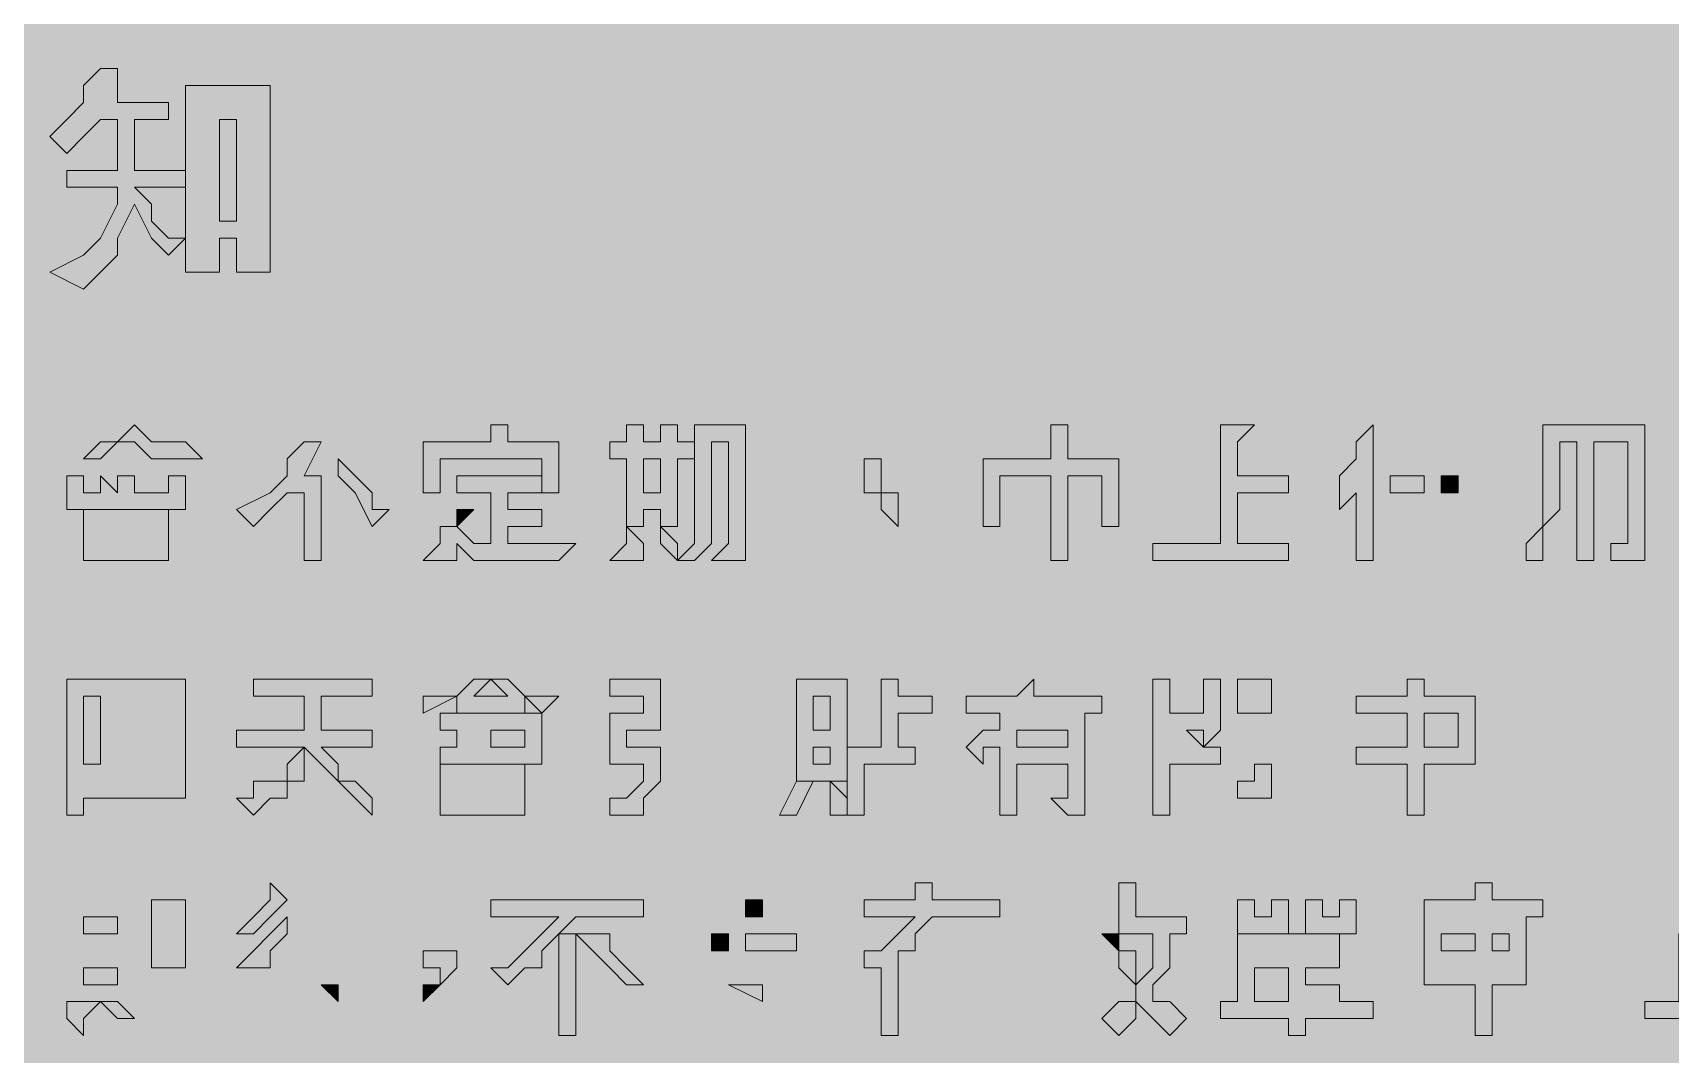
# Model space of a CAD drawing. Header units: metres. Extents: x 104 to 450, y 10 to 263.
# Drawn here: x 205.9 to 321.8, y 69.5 to 141.7 of the extents above; entities that cross this region are included whole.
import ezdxf

# ---------------------------------------------------------------- set-up
doc = ezdxf.new("R2010")
doc.units = ezdxf.units.M
doc.layers.add('FILL_BLACK_000000', color=7, linetype='Continuous', true_color=0x000000)
doc.layers.add('FILL_WHITE_FFFFFF', color=7, linetype='Continuous', true_color=0xffffff)

msp = doc.modelspace()

# ---------------------------------------------------------------- hatches: boundary and pattern name
at = {"layer": 'FILL_BLACK_000000', "true_color": 0x000000}
h = msp.add_hatch(color=7, dxfattribs=at)
h.dxf.hatch_style = 1
h.paths.add_polyline_path([(103.95, 259.2), (104, 259.6), (104.14, 259.91), (104.55, 260.4), (104.96, 260.89), (105.1, 261.2), (105.15, 261.6), (105.15, 262.8), (106.35, 262.8), (108.75, 262.8), (445.95, 262.8), (448.35, 262.8), (449.55, 261.6), (449.55, 259.2), (449.55, 14.4), (449.53, 13.5), (449.4, 12.6), (449.04, 11.7), (448.35, 10.8), (447.15, 10.8), (447.13, 10.11), (447, 9.75), (446.64, 9.62), (445.95, 9.6), (108.75, 9.6), (107.85, 9.79), (106.95, 10.2), (106.05, 10.61), (105.15, 10.8), (104.96, 11.7), (104.55, 12.6), (104.14, 13.5), (103.95, 14.4), (103.95, 259.2)])
h = msp.add_hatch(color=7, dxfattribs=at)
h.dxf.hatch_style = 1
h.paths.add_polyline_path([(215.55, 135.6), (213.15, 135.6), (213.15, 132), (216.75, 132), (216.75, 130.8), (213.15, 130.8), (214.35, 129.6), (214.35, 128.4), (215.55, 127.2), (216.75, 127.2), (215.55, 126), (214.35, 127.2), (213.15, 129.6), (211.95, 127.2), (211.95, 126), (210.75, 124.8), (209.55, 123.6), (207.15, 124.8), (209.55, 126), (210.75, 127.2), (211.95, 129.6), (211.95, 130.8), (208.35, 130.8), (208.35, 132), (211.95, 132), (211.95, 135.6), (210.75, 135.6), (209.55, 134.4), (208.35, 133.2), (207.15, 134.4), (208.35, 135.6), (209.55, 136.8), (209.55, 138), (210.75, 139.2), (211.95, 139.2), (211.95, 138), (211.95, 136.8), (215.55, 136.8), (215.55, 135.6)])
h = msp.add_hatch(color=7, dxfattribs=at)
h.dxf.hatch_style = 1
h.paths.add_polyline_path([(222.75, 124.8), (220.35, 124.8), (220.35, 127.2), (219.15, 127.2), (219.15, 124.8), (216.75, 124.8), (216.75, 138), (222.75, 138), (222.75, 124.8)])
h.paths.add_polyline_path([(220.35, 135.6), (219.15, 135.6), (219.15, 128.4), (220.35, 128.4), (220.35, 135.6)], flags=16)
h = msp.add_hatch(color=7, dxfattribs=at)
h.dxf.hatch_style = 1
h.paths.add_polyline_path([(216.75, 112.8), (217.95, 111.6), (216.75, 111.6), (215.55, 111.6), (214.35, 111.6), (213.15, 112.8), (211.95, 112.8), (213.15, 114), (214.35, 112.8), (215.55, 112.8), (216.75, 112.8)])
h = msp.add_hatch(color=7, dxfattribs=at)
h.dxf.hatch_style = 1
h.paths.add_polyline_path([(238.35, 112.8), (238.35, 114), (239.55, 114), (239.55, 112.8), (243.15, 112.8), (243.15, 109.2), (241.95, 109.2), (241.95, 111.6), (234.75, 111.6), (234.75, 109.2), (233.55, 109.2), (233.55, 112.8), (238.35, 112.8)])
h = msp.add_hatch(color=7, dxfattribs=at)
h.dxf.hatch_style = 1
h.paths.add_polyline_path([(247.95, 114), (249.15, 114), (249.15, 112.8), (250.35, 112.8), (250.35, 114), (251.55, 114), (251.55, 112.8), (252.75, 112.8), (252.75, 111.6), (251.55, 111.6), (251.55, 106.8), (250.35, 106.8), (250.35, 108), (249.15, 108), (249.15, 106.8), (247.95, 106.8), (247.95, 111.6), (246.75, 111.6), (246.75, 112.8), (247.95, 112.8), (247.95, 114)])
h.paths.add_polyline_path([(250.35, 109.2), (250.35, 110.4), (250.35, 111.6), (249.15, 111.6), (249.15, 110.4), (249.15, 109.2), (250.35, 109.2)], flags=16)
h = msp.add_hatch(color=7, dxfattribs=at)
h.dxf.hatch_style = 1
h.paths.add_polyline_path([(252.75, 104.4), (251.55, 104.4), (252.75, 105.6), (252.75, 106.8), (252.75, 108), (252.75, 109.2), (252.75, 114), (256.35, 114), (256.35, 105.6), (256.35, 104.4), (255.15, 104.4), (253.95, 104.4), (255.15, 105.6), (255.15, 108), (255.15, 110.4), (255.15, 112.8), (253.95, 112.8), (253.95, 110.4), (253.95, 108), (253.95, 106.8), (253.95, 105.6), (252.75, 104.4)])
h = msp.add_hatch(color=7, dxfattribs=at)
h.dxf.hatch_style = 1
h.paths.add_polyline_path([(277.95, 108), (277.95, 110.4), (274.35, 110.4), (274.35, 108), (274.35, 106.8), (273.15, 106.8), (273.15, 111.6), (277.95, 111.6), (277.95, 114), (279.15, 114), (279.15, 111.6), (282.75, 111.6), (282.75, 106.8), (281.55, 106.8), (281.55, 108), (281.55, 110.4), (279.15, 110.4), (279.15, 108), (279.15, 104.4), (277.95, 104.4), (277.95, 108)])
h = msp.add_hatch(color=7, dxfattribs=at)
h.dxf.hatch_style = 1
h.paths.add_polyline_path([(289.95, 114), (291.15, 114), (292.35, 114), (291.15, 112.8), (291.15, 110.4), (294.75, 110.4), (294.75, 109.2), (291.15, 109.2), (291.15, 105.6), (294.75, 105.6), (294.75, 104.4), (285.15, 104.4), (285.15, 105.6), (287.55, 105.6), (289.95, 105.6), (289.95, 114)])
h = msp.add_hatch(color=7, dxfattribs=at)
h.dxf.hatch_style = 1
h.paths.add_polyline_path([(298.35, 110.4), (299.55, 111.6), (299.55, 112.8), (300.75, 114), (300.75, 112.8), (300.75, 111.6), (300.75, 104.4), (299.55, 104.4), (299.55, 109.2), (298.35, 108), (298.35, 109.2), (298.35, 110.4)])
h = msp.add_hatch(color=7, dxfattribs=at)
h.dxf.hatch_style = 1
h.paths.add_polyline_path([(318.75, 104.4), (317.55, 104.4), (317.55, 105.6), (318.75, 105.6), (318.75, 108), (318.75, 110.4), (318.75, 112.8), (316.35, 112.8), (316.35, 110.4), (316.35, 108), (316.35, 104.4), (315.15, 104.4), (315.15, 108), (315.15, 110.4), (315.15, 112.8), (313.95, 112.8), (313.95, 110.4), (313.95, 108), (312.75, 106.8), (312.75, 108), (312.75, 110.4), (312.75, 114), (319.95, 114), (319.95, 105.6), (319.95, 104.4), (318.75, 104.4)])
h = msp.add_hatch(color=7, dxfattribs=at)
h.dxf.hatch_style = 1
h.paths.add_polyline_path([(210.75, 112.8), (211.95, 112.8), (210.75, 111.6), (209.55, 111.6), (210.75, 112.8)])
h = msp.add_hatch(color=7, dxfattribs=at)
h.dxf.hatch_style = 1
h.paths.add_polyline_path([(225.15, 104.4), (225.15, 109.2), (223.95, 109.2), (222.75, 108), (221.55, 106.8), (220.35, 108), (222.75, 109.2), (223.95, 110.4), (223.95, 111.6), (225.15, 112.8), (226.35, 112.8), (225.15, 110.4), (226.35, 110.4), (226.35, 104.4), (225.15, 104.4)])
h = msp.add_hatch(color=7, dxfattribs=at)
h.dxf.hatch_style = 1
h.paths.add_polyline_path([(228.75, 109.2), (227.55, 110.4), (227.55, 111.6), (228.75, 110.4), (229.95, 109.2), (229.95, 108), (231.15, 108), (229.95, 106.8), (228.75, 109.2)])
h = msp.add_hatch(color=7, dxfattribs=at)
h.dxf.hatch_style = 1
h.paths.add_polyline_path([(265.95, 111.6), (265.95, 109.2), (264.75, 109.2), (264.75, 111.6), (265.95, 111.6)])
h = msp.add_hatch(color=7, dxfattribs=at)
h.dxf.hatch_style = 1
h.paths.add_polyline_path([(215.55, 108), (209.55, 108), (208.35, 108), (208.35, 110.4), (209.55, 110.4), (209.55, 109.2), (210.75, 109.2), (210.75, 110.4), (211.95, 109.2), (211.95, 110.4), (213.15, 110.4), (213.15, 109.2), (214.35, 109.2), (215.55, 109.2), (215.55, 110.4), (216.75, 110.4), (216.75, 108), (215.55, 108)])
h = msp.add_hatch(color=7, dxfattribs=at)
h.dxf.hatch_style = 1
h.paths.add_polyline_path([(238.35, 109.2), (235.95, 109.2), (235.95, 110.4), (241.95, 110.4), (241.95, 109.2), (239.55, 109.2), (239.55, 108), (241.95, 108), (241.95, 106.8), (239.55, 106.8), (239.55, 105.6), (241.95, 105.6), (244.35, 105.6), (243.15, 104.4), (240.75, 104.4), (239.55, 104.4), (238.35, 104.4), (237.15, 104.4), (235.95, 105.6), (235.95, 104.4), (234.75, 104.4), (233.55, 104.4), (234.75, 105.6), (234.75, 106.8), (235.95, 106.8), (237.15, 105.6), (238.35, 105.6), (238.35, 109.2)])
h = msp.add_hatch(color=7, dxfattribs=at)
h.dxf.hatch_style = 1
h.paths.add_polyline_path([(301.95, 110.4), (304.35, 110.4), (304.35, 109.2), (301.95, 109.2), (301.95, 110.4)])
h = msp.add_hatch(color=7, dxfattribs=at)
h.dxf.hatch_style = 1
h.paths.add_polyline_path([(306.75, 110.4), (306.75, 109.2), (305.55, 109.2), (305.55, 110.4), (306.75, 110.4)])
h = msp.add_hatch(color=7, dxfattribs=at)
h.dxf.hatch_style = 1
h.paths.add_polyline_path([(267.15, 108), (267.15, 106.8), (265.95, 108), (265.95, 109.2), (267.15, 109.2), (267.15, 108)])
h = msp.add_hatch(color=7, dxfattribs=at)
h.dxf.hatch_style = 1
h.paths.add_polyline_path([(215.55, 108), (215.55, 104.4), (214.35, 104.4), (210.75, 104.4), (209.55, 104.4), (209.55, 108), (215.55, 108)])
h = msp.add_hatch(color=7, dxfattribs=at)
h.dxf.hatch_style = 1
h.paths.add_polyline_path([(235.95, 106.8), (235.95, 108), (237.15, 108), (235.95, 106.8)])
h = msp.add_hatch(color=7, dxfattribs=at)
h.dxf.hatch_style = 1
h.paths.add_polyline_path([(247.95, 105.6), (247.95, 106.8), (249.15, 105.6), (249.15, 104.4), (247.95, 104.4), (246.75, 104.4), (247.95, 105.6)])
h = msp.add_hatch(color=7, dxfattribs=at)
h.dxf.hatch_style = 1
h.paths.add_polyline_path([(251.55, 105.6), (251.55, 104.4), (250.35, 105.6), (250.35, 106.8), (251.55, 105.6)])
h = msp.add_hatch(color=7, dxfattribs=at)
h.dxf.hatch_style = 1
h.paths.add_polyline_path([(312.75, 104.4), (311.55, 104.4), (311.55, 105.6), (312.75, 106.8), (312.75, 105.6), (312.75, 104.4)])
h = msp.add_hatch(color=7, dxfattribs=at)
h.dxf.hatch_style = 1
h.paths.add_polyline_path([(208.35, 86.4), (208.35, 96), (216.75, 96), (216.75, 87.6), (209.55, 87.6), (209.55, 86.4), (208.35, 86.4)])
h.paths.add_polyline_path([(210.75, 91.2), (210.75, 92.4), (210.75, 93.6), (210.75, 94.8), (209.55, 94.8), (209.55, 90), (210.75, 90), (210.75, 91.2)], flags=16)
h = msp.add_hatch(color=7, dxfattribs=at)
h.dxf.hatch_style = 1
h.paths.add_polyline_path([(225.15, 94.8), (221.55, 94.8), (221.55, 96), (229.95, 96), (229.95, 94.8), (226.35, 94.8), (226.35, 92.4), (229.95, 92.4), (229.95, 91.2), (226.35, 91.2), (227.55, 90), (227.55, 88.8), (226.35, 90), (225.15, 91.2), (220.35, 91.2), (220.35, 92.4), (225.15, 92.4), (225.15, 94.8)])
h = msp.add_hatch(color=7, dxfattribs=at)
h.dxf.hatch_style = 1
h.paths.add_polyline_path([(238.35, 96), (239.55, 96), (240.75, 94.8), (240.75, 93.6), (235.95, 93.6), (235.95, 94.8), (237.15, 96), (238.35, 96)])
h.paths.add_polyline_path([(237.15, 94.8), (239.55, 94.8), (238.35, 96), (237.15, 94.8)], flags=16)
h = msp.add_hatch(color=7, dxfattribs=at)
h.dxf.hatch_style = 1
h.paths.add_polyline_path([(246.75, 96), (250.35, 96), (250.35, 92.4), (247.95, 92.4), (247.95, 91.2), (250.35, 91.2), (250.35, 90), (250.35, 88.8), (249.15, 87.6), (249.15, 86.4), (247.95, 86.4), (246.75, 86.4), (246.75, 87.6), (247.95, 87.6), (249.15, 88.8), (249.15, 90), (247.95, 90), (246.75, 90), (246.75, 91.2), (246.75, 93.6), (249.15, 93.6), (249.15, 94.8), (246.75, 94.8), (246.75, 96)])
h = msp.add_hatch(color=7, dxfattribs=at)
h.dxf.hatch_style = 1
h.paths.add_polyline_path([(259.95, 96), (263.55, 96), (263.55, 88.8), (259.95, 88.8), (259.95, 96)])
h.paths.add_polyline_path([(261.15, 93.6), (261.15, 92.4), (262.35, 92.4), (262.35, 93.6), (262.35, 94.8), (261.15, 94.8), (261.15, 93.6)], flags=16)
h.paths.add_polyline_path([(261.15, 91.2), (261.15, 90), (262.35, 90), (262.35, 91.2), (261.15, 91.2)], flags=16)
h = msp.add_hatch(color=7, dxfattribs=at)
h.dxf.hatch_style = 1
h.paths.add_polyline_path([(263.55, 86.4), (263.55, 91.2), (265.95, 91.2), (265.95, 96), (267.15, 96), (267.15, 94.8), (269.55, 94.8), (269.55, 93.6), (267.15, 93.6), (267.15, 91.2), (268.35, 91.2), (268.35, 90), (264.75, 90), (264.75, 87.6), (264.75, 86.4), (263.55, 86.4)])
h = msp.add_hatch(color=7, dxfattribs=at)
h.dxf.hatch_style = 1
h.paths.add_polyline_path([(279.15, 87.6), (279.15, 88.8), (279.15, 90), (275.55, 90), (275.55, 88.8), (275.55, 86.4), (274.35, 86.4), (274.35, 91.2), (273.15, 91.2), (273.15, 90), (271.95, 91.2), (273.15, 92.4), (274.35, 92.4), (274.35, 93.6), (271.95, 93.6), (271.95, 94.8), (275.55, 94.8), (276.75, 96), (276.75, 94.8), (281.55, 94.8), (281.55, 93.6), (280.35, 93.6), (280.35, 87.6), (280.35, 86.4), (279.15, 86.4), (277.95, 87.6), (279.15, 87.6)])
h.paths.add_polyline_path([(279.15, 92.4), (275.55, 92.4), (275.55, 91.2), (279.15, 91.2), (279.15, 92.4)], flags=16)
h = msp.add_hatch(color=7, dxfattribs=at)
h.dxf.hatch_style = 1
h.paths.add_polyline_path([(289.95, 91.2), (289.95, 90), (287.55, 90), (286.35, 90), (286.35, 86.4), (285.15, 86.4), (285.15, 96), (286.35, 96), (286.35, 94.8), (286.35, 93.6), (288.75, 93.6), (288.75, 94.8), (288.75, 96), (289.95, 96), (289.95, 92.4), (288.75, 91.2), (289.95, 91.2)])
h.paths.add_polyline_path([(288.75, 92.4), (287.55, 92.4), (288.75, 91.2), (288.75, 92.4)], flags=16)
h = msp.add_hatch(color=7, dxfattribs=at)
h.dxf.hatch_style = 1
h.paths.add_polyline_path([(293.55, 96), (293.55, 94.8), (293.55, 93.6), (291.15, 93.6), (291.15, 94.8), (291.15, 96), (293.55, 96)])
h = msp.add_hatch(color=7, dxfattribs=at)
h.dxf.hatch_style = 1
h.paths.add_polyline_path([(307.95, 90), (306.75, 90), (304.35, 90), (304.35, 86.4), (303.15, 86.4), (303.15, 90), (299.55, 90), (299.55, 91.2), (303.15, 91.2), (303.15, 93.6), (299.55, 93.6), (299.55, 94.8), (303.15, 94.8), (303.15, 96), (304.35, 96), (304.35, 94.8), (307.95, 94.8), (307.95, 90)])
h.paths.add_polyline_path([(304.35, 93.6), (304.35, 91.2), (306.75, 91.2), (306.75, 93.6), (304.35, 93.6)], flags=16)
h = msp.add_hatch(color=7, dxfattribs=at)
h.dxf.hatch_style = 1
h.paths.add_polyline_path([(235.95, 94.8), (233.55, 93.6), (233.55, 94.8), (234.75, 94.8), (235.95, 94.8)])
h = msp.add_hatch(color=7, dxfattribs=at)
h.dxf.hatch_style = 1
h.paths.add_polyline_path([(241.95, 94.8), (243.15, 94.8), (241.95, 93.6), (240.75, 94.8), (241.95, 94.8)])
h = msp.add_hatch(color=7, dxfattribs=at)
h.dxf.hatch_style = 1
h.paths.add_polyline_path([(241.95, 90), (240.75, 90), (234.75, 90), (234.75, 91.2), (235.95, 91.2), (235.95, 92.4), (234.75, 92.4), (234.75, 93.6), (241.95, 93.6), (241.95, 90)])
h.paths.add_polyline_path([(238.35, 91.2), (239.55, 91.2), (240.75, 91.2), (240.75, 92.4), (239.55, 92.4), (238.35, 92.4), (238.35, 91.2)], flags=16)
h = msp.add_hatch(color=7, dxfattribs=at)
h.dxf.hatch_style = 1
h.paths.add_polyline_path([(225.15, 88.8), (223.95, 88.8), (223.95, 90), (225.15, 91.2), (225.15, 90), (225.15, 88.8)])
h = msp.add_hatch(color=7, dxfattribs=at)
h.dxf.hatch_style = 1
h.paths.add_polyline_path([(240.75, 90), (240.75, 86.4), (235.95, 86.4), (234.75, 86.4), (234.75, 90), (240.75, 90)])
h = msp.add_hatch(color=7, dxfattribs=at)
h.dxf.hatch_style = 1
h.paths.add_polyline_path([(292.35, 88.8), (292.35, 90), (293.55, 90), (293.55, 88.8), (293.55, 87.6), (292.35, 87.6), (291.15, 87.6), (291.15, 88.8), (292.35, 88.8)])
h = msp.add_hatch(color=7, dxfattribs=at)
h.dxf.hatch_style = 1
h.paths.add_polyline_path([(220.35, 87.6), (221.55, 87.6), (221.55, 88.8), (222.75, 88.8), (223.95, 88.8), (223.95, 87.6), (222.75, 87.6), (221.55, 86.4), (220.35, 87.6)])
h = msp.add_hatch(color=7, dxfattribs=at)
h.dxf.hatch_style = 1
h.paths.add_polyline_path([(228.75, 87.6), (227.55, 88.8), (228.75, 88.8), (229.95, 87.6), (229.95, 86.4), (228.75, 87.6)])
h = msp.add_hatch(color=7, dxfattribs=at)
h.dxf.hatch_style = 1
h.paths.add_polyline_path([(259.95, 88.8), (261.15, 88.8), (259.95, 86.4), (258.75, 86.4), (259.95, 88.8)])
h = msp.add_hatch(color=7, dxfattribs=at)
h.dxf.hatch_style = 1
h.paths.add_polyline_path([(263.55, 87.6), (263.55, 86.4), (262.35, 86.4), (262.35, 87.6), (262.35, 88.8), (263.55, 87.6)])
h = msp.add_hatch(color=7, dxfattribs=at)
h.dxf.hatch_style = 1
h.paths.add_polyline_path([(221.55, 79.2), (222.75, 80.4), (222.75, 81.6), (223.95, 80.4), (222.75, 79.2), (221.55, 78), (220.35, 78), (221.55, 79.2)])
h = msp.add_hatch(color=7, dxfattribs=at)
h.dxf.hatch_style = 1
h.paths.add_polyline_path([(264.75, 80.4), (268.35, 80.4), (268.35, 81.6), (269.55, 81.6), (269.55, 80.4), (274.35, 80.4), (274.35, 79.2), (269.55, 79.2), (268.35, 78), (268.35, 76.8), (267.15, 76.8), (267.15, 70.8), (265.95, 70.8), (265.95, 75.6), (264.75, 75.6), (264.75, 76.8), (265.95, 76.8), (267.15, 78), (268.35, 79.2), (264.75, 79.2), (264.75, 80.4)])
h = msp.add_hatch(color=7, dxfattribs=at)
h.dxf.hatch_style = 1
h.paths.add_polyline_path([(282.75, 80.4), (282.75, 81.6), (283.95, 81.6), (283.95, 80.4), (283.95, 79.2), (287.55, 79.2), (287.55, 78), (286.35, 78), (286.35, 76.8), (286.35, 75.6), (285.15, 74.4), (285.15, 73.2), (286.35, 73.2), (287.55, 72), (286.35, 70.8), (285.15, 72), (283.95, 73.2), (283.95, 74.4), (285.15, 75.6), (285.15, 76.8), (285.15, 78), (282.75, 78), (282.75, 79.2), (282.75, 80.4)])
h = msp.add_hatch(color=7, dxfattribs=at)
h.dxf.hatch_style = 1
h.paths.add_polyline_path([(309.15, 81.6), (309.15, 80.4), (312.75, 80.4), (312.75, 79.2), (311.55, 79.2), (311.55, 74.4), (309.15, 74.4), (309.15, 73.2), (309.15, 70.8), (307.95, 70.8), (307.95, 73.2), (307.95, 74.4), (304.35, 74.4), (304.35, 79.2), (304.35, 80.4), (307.95, 80.4), (307.95, 81.6), (309.15, 81.6)])
h.paths.add_polyline_path([(305.55, 78), (305.55, 76.8), (307.95, 76.8), (307.95, 78), (305.55, 78)], flags=16)
h.paths.add_polyline_path([(310.35, 78), (309.15, 78), (309.15, 76.8), (310.35, 76.8), (310.35, 78)], flags=16)
h = msp.add_hatch(color=7, dxfattribs=at)
h.dxf.hatch_style = 1
h.paths.add_polyline_path([(214.35, 80.4), (216.75, 80.4), (216.75, 78), (216.75, 75.6), (214.35, 75.6), (214.35, 78), (214.35, 80.4)])
h = msp.add_hatch(color=7, dxfattribs=at)
h.dxf.hatch_style = 1
h.paths.add_polyline_path([(240.75, 75.6), (239.55, 74.4), (238.35, 75.6), (239.55, 75.6), (240.75, 76.8), (241.95, 78), (243.15, 79.2), (238.35, 79.2), (238.35, 80.4), (249.15, 80.4), (249.15, 79.2), (244.35, 79.2), (243.15, 78), (241.95, 76.8), (241.95, 75.6), (240.75, 75.6)])
h = msp.add_hatch(color=7, dxfattribs=at)
h.dxf.hatch_style = 1
h.paths.add_polyline_path([(257.55, 80.4), (257.55, 79.2), (256.35, 79.2), (256.35, 80.4), (257.55, 80.4)])
h = msp.add_hatch(color=7, dxfattribs=at)
h.dxf.hatch_style = 1
h.paths.add_polyline_path([(294.75, 78), (291.15, 78), (291.15, 80.4), (292.35, 80.4), (292.35, 79.2), (293.55, 79.2), (293.55, 80.4), (294.75, 80.4), (294.75, 78)])
h = msp.add_hatch(color=7, dxfattribs=at)
h.dxf.hatch_style = 1
h.paths.add_polyline_path([(299.55, 78), (295.95, 78), (295.95, 80.4), (297.15, 80.4), (297.15, 79.2), (298.35, 79.2), (298.35, 80.4), (299.55, 80.4), (299.55, 78)])
h = msp.add_hatch(color=7, dxfattribs=at)
h.dxf.hatch_style = 1
h.paths.add_polyline_path([(209.55, 79.2), (211.95, 79.2), (211.95, 78), (209.55, 78), (209.55, 79.2)])
h = msp.add_hatch(color=7, dxfattribs=at)
h.dxf.hatch_style = 1
h.paths.add_polyline_path([(220.35, 75.6), (221.55, 76.8), (222.75, 78), (223.95, 79.2), (223.95, 78), (222.75, 76.8), (222.75, 75.6), (221.55, 75.6), (220.35, 75.6)])
h = msp.add_hatch(color=7, dxfattribs=at)
h.dxf.hatch_style = 1
h.paths.add_polyline_path([(243.15, 70.8), (243.15, 78), (244.35, 78), (244.35, 70.8), (243.15, 70.8)])
h = msp.add_hatch(color=7, dxfattribs=at)
h.dxf.hatch_style = 1
h.paths.add_polyline_path([(246.75, 75.6), (244.35, 78), (245.55, 78), (246.75, 78), (246.75, 76.8), (247.95, 75.6), (249.15, 74.4), (247.95, 74.4), (246.75, 75.6)])
h = msp.add_hatch(color=7, dxfattribs=at)
h.dxf.hatch_style = 1
h.paths.add_polyline_path([(255.15, 78), (255.15, 76.8), (253.95, 76.8), (253.95, 78), (255.15, 78)])
h = msp.add_hatch(color=7, dxfattribs=at)
h.dxf.hatch_style = 1
h.paths.add_polyline_path([(259.95, 76.8), (257.55, 76.8), (256.35, 76.8), (256.35, 78), (257.55, 78), (259.95, 78), (259.95, 76.8)])
h = msp.add_hatch(color=7, dxfattribs=at)
h.dxf.hatch_style = 1
h.paths.add_polyline_path([(282.75, 78), (282.75, 76.8), (281.55, 78), (282.75, 78)])
h = msp.add_hatch(color=7, dxfattribs=at)
h.dxf.hatch_style = 1
h.paths.add_polyline_path([(295.95, 70.8), (294.75, 70.8), (294.75, 72), (289.95, 72), (289.95, 73.2), (291.15, 73.2), (291.15, 78), (298.35, 78), (298.35, 75.6), (295.95, 75.6), (295.95, 74.4), (298.35, 74.4), (298.35, 73.2), (300.75, 73.2), (300.75, 72), (295.95, 72), (295.95, 70.8)])
h.paths.add_polyline_path([(294.75, 73.2), (294.75, 74.4), (294.75, 75.6), (292.35, 75.6), (292.35, 74.4), (292.35, 73.2), (294.75, 73.2)], flags=16)
h = msp.add_hatch(color=7, dxfattribs=at)
h.dxf.hatch_style = 1
h.paths.add_polyline_path([(325.95, 73.2), (325.95, 72), (319.95, 72), (319.95, 73.2), (322.35, 73.2), (322.35, 75.6), (322.35, 78), (323.55, 78), (323.55, 75.6), (323.55, 73.2), (325.95, 73.2)])
h = msp.add_hatch(color=7, dxfattribs=at)
h.dxf.hatch_style = 1
h.paths.add_polyline_path([(233.55, 76.8), (234.75, 76.8), (235.95, 76.8), (235.95, 75.6), (234.75, 74.4), (234.75, 75.6), (233.55, 75.6), (233.55, 76.8)])
h = msp.add_hatch(color=7, dxfattribs=at)
h.dxf.hatch_style = 1
h.paths.add_polyline_path([(282.75, 76.8), (283.95, 76.8), (283.95, 75.6), (283.95, 74.4), (282.75, 75.6), (282.75, 76.8)])
h = msp.add_hatch(color=7, dxfattribs=at)
h.dxf.hatch_style = 1
h.paths.add_polyline_path([(209.55, 75.6), (211.95, 75.6), (211.95, 74.4), (209.55, 74.4), (209.55, 75.6)])
h = msp.add_hatch(color=7, dxfattribs=at)
h.dxf.hatch_style = 1
h.paths.add_polyline_path([(227.55, 73.2), (226.35, 74.4), (227.55, 74.4), (227.55, 73.2)])
h = msp.add_hatch(color=7, dxfattribs=at)
h.dxf.hatch_style = 1
h.paths.add_polyline_path([(234.75, 74.4), (233.55, 73.2), (233.55, 74.4), (234.75, 74.4)])
h = msp.add_hatch(color=7, dxfattribs=at)
h.dxf.hatch_style = 1
h.paths.add_polyline_path([(257.55, 74.4), (257.55, 73.2), (255.15, 74.4), (257.55, 74.4)])
h = msp.add_hatch(color=7, dxfattribs=at)
h.dxf.hatch_style = 1
h.paths.add_polyline_path([(208.35, 73.2), (209.55, 73.2), (210.75, 73.2), (209.55, 72), (209.55, 70.8), (208.35, 72), (208.35, 73.2)])
h = msp.add_hatch(color=7, dxfattribs=at)
h.dxf.hatch_style = 1
h.paths.add_polyline_path([(213.15, 72), (211.95, 72), (210.75, 73.2), (211.95, 73.2), (213.15, 72)])
h = msp.add_hatch(color=7, dxfattribs=at)
h.dxf.hatch_style = 1
h.paths.add_polyline_path([(283.95, 73.2), (283.95, 72), (282.75, 70.8), (281.55, 72), (282.75, 73.2), (283.95, 73.2)])
at = {"layer": 'FILL_WHITE_FFFFFF', "true_color": 0xffffff}
h = msp.add_hatch(color=7, dxfattribs=at)
h.dxf.hatch_style = 1
h.paths.add_polyline_path([(106.35, 259.2), (106.35, 260.4), (107.06, 261.09), (107.55, 261.45), (108.04, 261.58), (108.75, 261.6), (445.95, 261.6), (447.15, 261.6), (447.15, 260.4), (448.35, 260.4), (448.35, 259.2), (448.35, 14.4), (448.33, 13.69), (448.2, 13.2), (447.84, 12.71), (447.15, 12), (445.95, 12), (108.75, 12), (106.35, 12), (106.35, 14.4), (106.35, 259.2)])

# ---------------------------------------------------------------- linework, layer by layer
at = {"layer": 'FILL_BLACK_000000', "lineweight": 0, "true_color": 0x000000}
for points in [[(215.55, 135.6), (213.15, 135.6), (213.15, 132), (216.75, 132), (216.75, 130.8), (213.15, 130.8), (214.35, 129.6), (214.35, 128.4), (215.55, 127.2), (216.75, 127.2), (215.55, 126), (214.35, 127.2), (213.15, 129.6), (211.95, 127.2), (211.95, 126), (210.75, 124.8), (209.55, 123.6), (207.15, 124.8), (209.55, 126), (210.75, 127.2), (211.95, 129.6), (211.95, 130.8), (208.35, 130.8), (208.35, 132), (211.95, 132), (211.95, 135.6), (210.75, 135.6), (209.55, 134.4), (208.35, 133.2), (207.15, 134.4), (208.35, 135.6), (209.55, 136.8), (209.55, 138), (210.75, 139.2), (211.95, 139.2), (211.95, 138), (211.95, 136.8), (215.55, 136.8)], [(222.75, 124.8), (220.35, 124.8), (220.35, 127.2), (219.15, 127.2), (219.15, 124.8), (216.75, 124.8), (216.75, 138), (222.75, 138)], [(220.35, 135.6), (219.15, 135.6), (219.15, 128.4), (220.35, 128.4)], [(216.75, 112.8), (217.95, 111.6), (216.75, 111.6), (215.55, 111.6), (214.35, 111.6), (213.15, 112.8), (211.95, 112.8), (213.15, 114), (214.35, 112.8), (215.55, 112.8)], [(238.35, 112.8), (238.35, 114), (239.55, 114), (239.55, 112.8), (243.15, 112.8), (243.15, 109.2), (241.95, 109.2), (241.95, 111.6), (234.75, 111.6), (234.75, 109.2), (233.55, 109.2), (233.55, 112.8)], [(247.95, 114), (249.15, 114), (249.15, 112.8), (250.35, 112.8), (250.35, 114), (251.55, 114), (251.55, 112.8), (252.75, 112.8), (252.75, 111.6), (251.55, 111.6), (251.55, 106.8), (250.35, 106.8), (250.35, 108), (249.15, 108), (249.15, 106.8), (247.95, 106.8), (247.95, 111.6), (246.75, 111.6), (246.75, 112.8), (247.95, 112.8)], [(252.75, 104.4), (251.55, 104.4), (252.75, 105.6), (252.75, 106.8), (252.75, 108), (252.75, 109.2), (252.75, 114), (256.35, 114), (256.35, 105.6), (256.35, 104.4), (255.15, 104.4), (253.95, 104.4), (255.15, 105.6), (255.15, 108), (255.15, 110.4), (255.15, 112.8), (253.95, 112.8), (253.95, 110.4), (253.95, 108), (253.95, 106.8), (253.95, 105.6)], [(277.95, 108), (277.95, 110.4), (274.35, 110.4), (274.35, 108), (274.35, 106.8), (273.15, 106.8), (273.15, 111.6), (277.95, 111.6), (277.95, 114), (279.15, 114), (279.15, 111.6), (282.75, 111.6), (282.75, 106.8), (281.55, 106.8), (281.55, 108), (281.55, 110.4), (279.15, 110.4), (279.15, 108), (279.15, 104.4), (277.95, 104.4)], [(289.95, 114), (291.15, 114), (292.35, 114), (291.15, 112.8), (291.15, 110.4), (294.75, 110.4), (294.75, 109.2), (291.15, 109.2), (291.15, 105.6), (294.75, 105.6), (294.75, 104.4), (285.15, 104.4), (285.15, 105.6), (287.55, 105.6), (289.95, 105.6)], [(298.35, 110.4), (299.55, 111.6), (299.55, 112.8), (300.75, 114), (300.75, 112.8), (300.75, 111.6), (300.75, 104.4), (299.55, 104.4), (299.55, 109.2), (298.35, 108), (298.35, 109.2)], [(318.75, 104.4), (317.55, 104.4), (317.55, 105.6), (318.75, 105.6), (318.75, 108), (318.75, 110.4), (318.75, 112.8), (316.35, 112.8), (316.35, 110.4), (316.35, 108), (316.35, 104.4), (315.15, 104.4), (315.15, 108), (315.15, 110.4), (315.15, 112.8), (313.95, 112.8), (313.95, 110.4), (313.95, 108), (312.75, 106.8), (312.75, 108), (312.75, 110.4), (312.75, 114), (319.95, 114), (319.95, 105.6), (319.95, 104.4)], [(210.75, 112.8), (211.95, 112.8), (210.75, 111.6), (209.55, 111.6)], [(225.15, 104.4), (225.15, 109.2), (223.95, 109.2), (222.75, 108), (221.55, 106.8), (220.35, 108), (222.75, 109.2), (223.95, 110.4), (223.95, 111.6), (225.15, 112.8), (226.35, 112.8), (225.15, 110.4), (226.35, 110.4), (226.35, 104.4)], [(228.75, 109.2), (227.55, 110.4), (227.55, 111.6), (228.75, 110.4), (229.95, 109.2), (229.95, 108), (231.15, 108), (229.95, 106.8)], [(250.35, 109.2), (250.35, 110.4), (250.35, 111.6), (249.15, 111.6), (249.15, 110.4), (249.15, 109.2)], [(265.95, 111.6), (265.95, 109.2), (264.75, 109.2), (264.75, 111.6)], [(215.55, 108), (209.55, 108), (208.35, 108), (208.35, 110.4), (209.55, 110.4), (209.55, 109.2), (210.75, 109.2), (210.75, 110.4), (211.95, 109.2), (211.95, 110.4), (213.15, 110.4), (213.15, 109.2), (214.35, 109.2), (215.55, 109.2), (215.55, 110.4), (216.75, 110.4), (216.75, 108)], [(238.35, 109.2), (235.95, 109.2), (235.95, 110.4), (241.95, 110.4), (241.95, 109.2), (239.55, 109.2), (239.55, 108), (241.95, 108), (241.95, 106.8), (239.55, 106.8), (239.55, 105.6), (241.95, 105.6), (244.35, 105.6), (243.15, 104.4), (240.75, 104.4), (239.55, 104.4), (238.35, 104.4), (237.15, 104.4), (235.95, 105.6), (235.95, 104.4), (234.75, 104.4), (233.55, 104.4), (234.75, 105.6), (234.75, 106.8), (235.95, 106.8), (237.15, 105.6), (238.35, 105.6)], [(301.95, 110.4), (304.35, 110.4), (304.35, 109.2), (301.95, 109.2)], [(306.75, 110.4), (306.75, 109.2), (305.55, 109.2), (305.55, 110.4)], [(267.15, 108), (267.15, 106.8), (265.95, 108), (265.95, 109.2), (267.15, 109.2)], [(215.55, 108), (215.55, 104.4), (214.35, 104.4), (210.75, 104.4), (209.55, 104.4), (209.55, 108)], [(235.95, 106.8), (235.95, 108), (237.15, 108)], [(247.95, 105.6), (247.95, 106.8), (249.15, 105.6), (249.15, 104.4), (247.95, 104.4), (246.75, 104.4)], [(251.55, 105.6), (251.55, 104.4), (250.35, 105.6), (250.35, 106.8)], [(312.75, 104.4), (311.55, 104.4), (311.55, 105.6), (312.75, 106.8), (312.75, 105.6)], [(208.35, 86.4), (208.35, 96), (216.75, 96), (216.75, 87.6), (209.55, 87.6), (209.55, 86.4)], [(225.15, 94.8), (221.55, 94.8), (221.55, 96), (229.95, 96), (229.95, 94.8), (226.35, 94.8), (226.35, 92.4), (229.95, 92.4), (229.95, 91.2), (226.35, 91.2), (227.55, 90), (227.55, 88.8), (226.35, 90), (225.15, 91.2), (220.35, 91.2), (220.35, 92.4), (225.15, 92.4)], [(238.35, 96), (239.55, 96), (240.75, 94.8), (240.75, 93.6), (235.95, 93.6), (235.95, 94.8), (237.15, 96)], [(237.15, 94.8), (239.55, 94.8), (238.35, 96)], [(246.75, 96), (250.35, 96), (250.35, 92.4), (247.95, 92.4), (247.95, 91.2), (250.35, 91.2), (250.35, 90), (250.35, 88.8), (249.15, 87.6), (249.15, 86.4), (247.95, 86.4), (246.75, 86.4), (246.75, 87.6), (247.95, 87.6), (249.15, 88.8), (249.15, 90), (247.95, 90), (246.75, 90), (246.75, 91.2), (246.75, 93.6), (249.15, 93.6), (249.15, 94.8), (246.75, 94.8)], [(259.95, 96), (263.55, 96), (263.55, 88.8), (259.95, 88.8)], [(263.55, 86.4), (263.55, 91.2), (265.95, 91.2), (265.95, 96), (267.15, 96), (267.15, 94.8), (269.55, 94.8), (269.55, 93.6), (267.15, 93.6), (267.15, 91.2), (268.35, 91.2), (268.35, 90), (264.75, 90), (264.75, 87.6), (264.75, 86.4)], [(279.15, 87.6), (279.15, 88.8), (279.15, 90), (275.55, 90), (275.55, 88.8), (275.55, 86.4), (274.35, 86.4), (274.35, 91.2), (273.15, 91.2), (273.15, 90), (271.95, 91.2), (273.15, 92.4), (274.35, 92.4), (274.35, 93.6), (271.95, 93.6), (271.95, 94.8), (275.55, 94.8), (276.75, 96), (276.75, 94.8), (281.55, 94.8), (281.55, 93.6), (280.35, 93.6), (280.35, 87.6), (280.35, 86.4), (279.15, 86.4), (277.95, 87.6)], [(289.95, 91.2), (289.95, 90), (287.55, 90), (286.35, 90), (286.35, 86.4), (285.15, 86.4), (285.15, 96), (286.35, 96), (286.35, 94.8), (286.35, 93.6), (288.75, 93.6), (288.75, 94.8), (288.75, 96), (289.95, 96), (289.95, 92.4), (288.75, 91.2)], [(293.55, 96), (293.55, 94.8), (293.55, 93.6), (291.15, 93.6), (291.15, 94.8), (291.15, 96)], [(307.95, 90), (306.75, 90), (304.35, 90), (304.35, 86.4), (303.15, 86.4), (303.15, 90), (299.55, 90), (299.55, 91.2), (303.15, 91.2), (303.15, 93.6), (299.55, 93.6), (299.55, 94.8), (303.15, 94.8), (303.15, 96), (304.35, 96), (304.35, 94.8), (307.95, 94.8)], [(210.75, 91.2), (210.75, 92.4), (210.75, 93.6), (210.75, 94.8), (209.55, 94.8), (209.55, 90), (210.75, 90)], [(235.95, 94.8), (233.55, 93.6), (233.55, 94.8), (234.75, 94.8)], [(241.95, 94.8), (243.15, 94.8), (241.95, 93.6), (240.75, 94.8)], [(261.15, 93.6), (261.15, 92.4), (262.35, 92.4), (262.35, 93.6), (262.35, 94.8), (261.15, 94.8)], [(241.95, 90), (240.75, 90), (234.75, 90), (234.75, 91.2), (235.95, 91.2), (235.95, 92.4), (234.75, 92.4), (234.75, 93.6), (241.95, 93.6)], [(304.35, 93.6), (304.35, 91.2), (306.75, 91.2), (306.75, 93.6)], [(238.35, 91.2), (239.55, 91.2), (240.75, 91.2), (240.75, 92.4), (239.55, 92.4), (238.35, 92.4)], [(279.15, 92.4), (275.55, 92.4), (275.55, 91.2), (279.15, 91.2)], [(288.75, 92.4), (287.55, 92.4), (288.75, 91.2)], [(225.15, 88.8), (223.95, 88.8), (223.95, 90), (225.15, 91.2), (225.15, 90)], [(261.15, 91.2), (261.15, 90), (262.35, 90), (262.35, 91.2)], [(240.75, 90), (240.75, 86.4), (235.95, 86.4), (234.75, 86.4), (234.75, 90)], [(292.35, 88.8), (292.35, 90), (293.55, 90), (293.55, 88.8), (293.55, 87.6), (292.35, 87.6), (291.15, 87.6), (291.15, 88.8)], [(220.35, 87.6), (221.55, 87.6), (221.55, 88.8), (222.75, 88.8), (223.95, 88.8), (223.95, 87.6), (222.75, 87.6), (221.55, 86.4)], [(228.75, 87.6), (227.55, 88.8), (228.75, 88.8), (229.95, 87.6), (229.95, 86.4)], [(259.95, 88.8), (261.15, 88.8), (259.95, 86.4), (258.75, 86.4)], [(263.55, 87.6), (263.55, 86.4), (262.35, 86.4), (262.35, 87.6), (262.35, 88.8)], [(221.55, 79.2), (222.75, 80.4), (222.75, 81.6), (223.95, 80.4), (222.75, 79.2), (221.55, 78), (220.35, 78)], [(264.75, 80.4), (268.35, 80.4), (268.35, 81.6), (269.55, 81.6), (269.55, 80.4), (274.35, 80.4), (274.35, 79.2), (269.55, 79.2), (268.35, 78), (268.35, 76.8), (267.15, 76.8), (267.15, 70.8), (265.95, 70.8), (265.95, 75.6), (264.75, 75.6), (264.75, 76.8), (265.95, 76.8), (267.15, 78), (268.35, 79.2), (264.75, 79.2)], [(282.75, 80.4), (282.75, 81.6), (283.95, 81.6), (283.95, 80.4), (283.95, 79.2), (287.55, 79.2), (287.55, 78), (286.35, 78), (286.35, 76.8), (286.35, 75.6), (285.15, 74.4), (285.15, 73.2), (286.35, 73.2), (287.55, 72), (286.35, 70.8), (285.15, 72), (283.95, 73.2), (283.95, 74.4), (285.15, 75.6), (285.15, 76.8), (285.15, 78), (282.75, 78), (282.75, 79.2)], [(309.15, 81.6), (309.15, 80.4), (312.75, 80.4), (312.75, 79.2), (311.55, 79.2), (311.55, 74.4), (309.15, 74.4), (309.15, 73.2), (309.15, 70.8), (307.95, 70.8), (307.95, 73.2), (307.95, 74.4), (304.35, 74.4), (304.35, 79.2), (304.35, 80.4), (307.95, 80.4), (307.95, 81.6)], [(214.35, 80.4), (216.75, 80.4), (216.75, 78), (216.75, 75.6), (214.35, 75.6), (214.35, 78)], [(240.75, 75.6), (239.55, 74.4), (238.35, 75.6), (239.55, 75.6), (240.75, 76.8), (241.95, 78), (243.15, 79.2), (238.35, 79.2), (238.35, 80.4), (249.15, 80.4), (249.15, 79.2), (244.35, 79.2), (243.15, 78), (241.95, 76.8), (241.95, 75.6)], [(257.55, 80.4), (257.55, 79.2), (256.35, 79.2), (256.35, 80.4)], [(294.75, 78), (291.15, 78), (291.15, 80.4), (292.35, 80.4), (292.35, 79.2), (293.55, 79.2), (293.55, 80.4), (294.75, 80.4)], [(299.55, 78), (295.95, 78), (295.95, 80.4), (297.15, 80.4), (297.15, 79.2), (298.35, 79.2), (298.35, 80.4), (299.55, 80.4)], [(209.55, 79.2), (211.95, 79.2), (211.95, 78), (209.55, 78)], [(220.35, 75.6), (221.55, 76.8), (222.75, 78), (223.95, 79.2), (223.95, 78), (222.75, 76.8), (222.75, 75.6), (221.55, 75.6)], [(243.15, 70.8), (243.15, 78), (244.35, 78), (244.35, 70.8)], [(246.75, 75.6), (244.35, 78), (245.55, 78), (246.75, 78), (246.75, 76.8), (247.95, 75.6), (249.15, 74.4), (247.95, 74.4)], [(255.15, 78), (255.15, 76.8), (253.95, 76.8), (253.95, 78)], [(259.95, 76.8), (257.55, 76.8), (256.35, 76.8), (256.35, 78), (257.55, 78), (259.95, 78)], [(282.75, 78), (282.75, 76.8), (281.55, 78)], [(295.95, 70.8), (294.75, 70.8), (294.75, 72), (289.95, 72), (289.95, 73.2), (291.15, 73.2), (291.15, 78), (298.35, 78), (298.35, 75.6), (295.95, 75.6), (295.95, 74.4), (298.35, 74.4), (298.35, 73.2), (300.75, 73.2), (300.75, 72), (295.95, 72)], [(305.55, 78), (305.55, 76.8), (307.95, 76.8), (307.95, 78)], [(310.35, 78), (309.15, 78), (309.15, 76.8), (310.35, 76.8)], [(325.95, 73.2), (325.95, 72), (319.95, 72), (319.95, 73.2), (322.35, 73.2), (322.35, 75.6), (322.35, 78), (323.55, 78), (323.55, 75.6), (323.55, 73.2)], [(233.55, 76.8), (234.75, 76.8), (235.95, 76.8), (235.95, 75.6), (234.75, 74.4), (234.75, 75.6), (233.55, 75.6)], [(282.75, 76.8), (283.95, 76.8), (283.95, 75.6), (283.95, 74.4), (282.75, 75.6)], [(209.55, 75.6), (211.95, 75.6), (211.95, 74.4), (209.55, 74.4)], [(294.75, 73.2), (294.75, 74.4), (294.75, 75.6), (292.35, 75.6), (292.35, 74.4), (292.35, 73.2)], [(227.55, 73.2), (226.35, 74.4), (227.55, 74.4)], [(234.75, 74.4), (233.55, 73.2), (233.55, 74.4)], [(257.55, 74.4), (257.55, 73.2), (255.15, 74.4)], [(208.35, 73.2), (209.55, 73.2), (210.75, 73.2), (209.55, 72), (209.55, 70.8), (208.35, 72)], [(213.15, 72), (211.95, 72), (210.75, 73.2), (211.95, 73.2)], [(283.95, 73.2), (283.95, 72), (282.75, 70.8), (281.55, 72), (282.75, 73.2)]]:
    msp.add_lwpolyline(points, close=True, dxfattribs=at)

doc.saveas('drawing.dxf')
